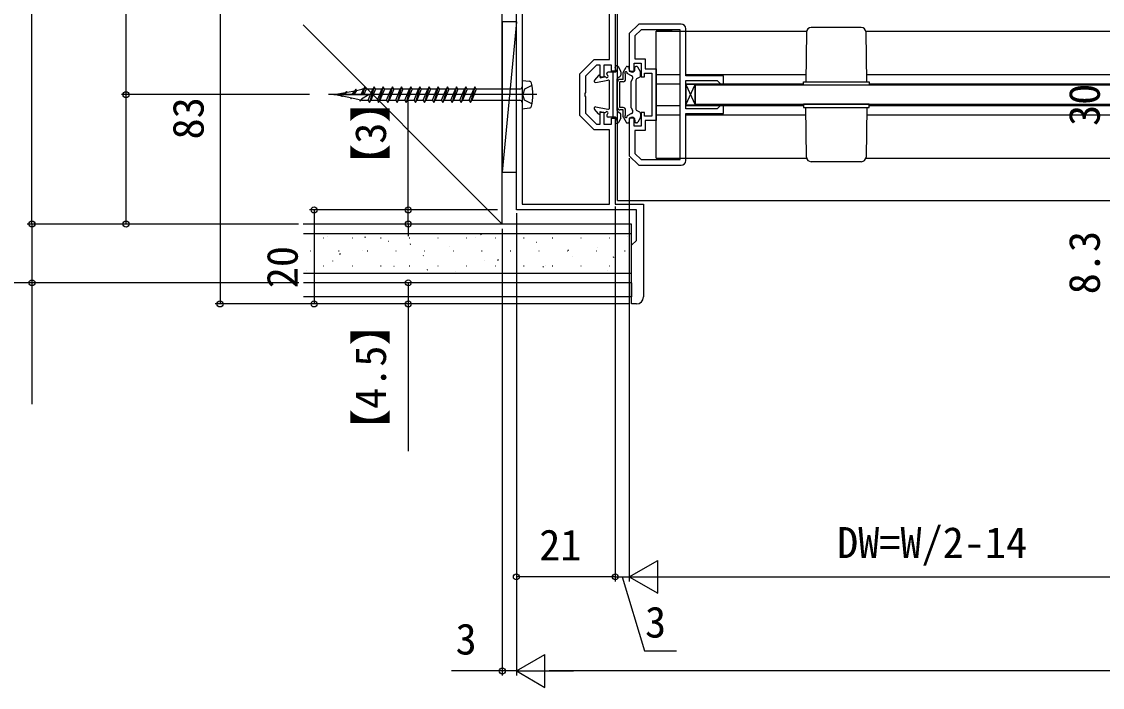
# Model space of a CAD drawing. Units: millimetres, scale not verified. Extents: x -525 to 525, y -808 to 806.
# Drawn here: x -33.2 to 196.6, y -192.7 to -51.1 of the extents above; entities that cross this region are included whole.
import ezdxf
from ezdxf.enums import TextEntityAlignment as Align

# ---------------------------------------------------------------- set-up
doc = ezdxf.new("R2010")
doc.units = ezdxf.units.MM
doc.header["$LTSCALE"] = 4
for name, color, linetype in [('0-3_YKK_11', 7, 'Continuous'), ('0-4_YKK_12', 2, 'Continuous'), ('0-5_YKK_13', 4, 'Continuous'), ('0-7_YKK_D', 6, 'Continuous'), ('0-9_YSS_K', 3, 'Continuous')]:
    doc.layers.add(name, color=color, linetype=linetype)
doc.styles.add('ＭＳ ゴシック', font='')
doc.styles.get('ＭＳ ゴシック').set_extended_font_data('MS Gothic')

msp = doc.modelspace()

# ---------------------------------------------------------------- linework, layer by layer
at = {"layer": '0-3_YKK_11'}
for points in [[(72.013, -91.17), (72.013, -31.17)], [(73.213, -32.37), (73.213, -89.97), (91.813, -89.97), (91.813, -74.12), (88.513, -74.12), (85.513, -71.12), (85.513, -62.22), (88.513, -59.22), (91.813, -59.22), (91.813, -43.67)], [(93.013, -43.37), (93.013, -61.67), (92.213, -61.67), (92.213, -60.42), (90.613, -60.42), (90.613, -62.92), (89.813, -62.92), (89.813, -60.42), (89.01, -60.42), (86.713, -62.717), (86.713, -66.212), (86.593, -66.395), (86.593, -66.945), (86.713, -67.128), (86.713, -70.623), (89.01, -72.92), (89.813, -72.92), (89.813, -70.42), (90.613, -70.42), (90.613, -72.92), (92.213, -72.92), (92.213, -71.67), (93.013, -71.67), (93.013, -89.97), (99.013, -89.97), (99.013, -109.67)], [(107.013, -51.67), (98.013, -51.67), (96.013, -53.67), (96.013, -61.67), (97.013, -61.67), (97.013, -59.97), (98.513, -59.97), (98.513, -62.87), (99.213, -62.87), (99.213, -62.07), (100.813, -62.07), (100.813, -66.67), (100.813, -71.27), (99.213, -71.27), (99.213, -70.47), (98.513, -70.47), (98.513, -73.37), (97.013, -73.37), (97.013, -71.67), (96.013, -71.67), (96.013, -79.67), (98.013, -81.67), (107.013, -81.67)], [(108.013, -80.67), (108.013, -70.67), (116.013, -70.67), (116.013, -68.97), (115.413, -68.97), (115.213, -69.17), (114.713, -69.67), (108.013, -69.67), (108.013, -63.67), (114.713, -63.67), (115.213, -64.17), (115.413, -64.37), (116.013, -64.37), (116.013, -62.67), (108.013, -62.67), (108.013, -52.67)], [(97.513, -111.17), (96.513, -111.17), (96.513, -98.67), (97.513, -97.67), (97.513, -91.17), (72.013, -91.17)]]:
    msp.add_lwpolyline(points, dxfattribs=at)
msp.add_lwpolyline([(106.813, -80.47), (106.813, -52.87), (98.51, -52.87), (97.213, -54.167), (97.213, -59.07), (99.413, -59.07), (99.413, -61.17), (101.713, -61.17), (101.713, -72.17), (99.413, -72.17), (99.413, -74.27), (97.213, -74.27), (97.213, -79.173), (98.51, -80.47)], close=True, dxfattribs=at)
for centre, radius, start, end in [((107.013, -52.67), 1, 0.00001, 89.99999), ((107.013, -80.67), 1, 270.00001, 359.99999), ((97.513, -109.67), 1.5, 270.00001, 359.99999)]:
    msp.add_arc(centre, radius, start, end, dxfattribs=at)
at = {"layer": '0-4_YKK_12'}
for p, q in [((93.512, -89.17), (93.512, -44.17)), ((101.713, -80.17), (101.713, -53.17)), ((105.113, -53.17), (101.713, -53.17)), ((101.713, -53.17), (133.728, -53.17)), ((146.297, -53.17), (246.313, -53.17)), ((101.713, -62.37), (106.813, -62.37)), ((108.013, -62.37), (133.513, -62.37)), ((146.513, -62.37), (240.013, -62.37)), ((101.713, -64.37), (106.813, -64.37)), ((108.013, -64.37), (133.013, -64.37)), ((147.013, -64.37), (240.013, -64.37)), ((101.713, -68.97), (106.813, -68.97)), ((101.713, -70.97), (106.813, -70.97)), ((108.013, -68.97), (133.013, -68.97)), ((108.013, -70.97), (133.513, -70.97)), ((146.513, -70.97), (240.013, -70.97)), ((147.013, -68.97), (238.013, -68.97)), ((240.013, -68.97), (150.513, -68.97)), ((101.713, -80.17), (133.728, -80.17)), ((146.297, -80.17), (246.313, -80.17)), ((93.512, -89.17), (360.513, -89.17))]:
    msp.add_line(p, q, dxfattribs=at)
at = {"layer": '0-5_YKK_13'}
for p, q in [((145.329, -52.42), (134.696, -52.42)), ((133.696, -53.402), (133.513, -63.92)), ((146.513, -63.92), (146.329, -53.402)), ((93.012, -61.87), (91.512, -61.87)), ((92.612, -71.47), (92.612, -61.87)), ((93.207, -61.625), (93.018, -60.816)), ((93.427, -60.57), (93.212, -60.57)), ((94.181, -61.707), (93.695, -60.736)), ((94.212, -61.841), (94.212, -62.504)), ((94.713, -63.42), (94.713, -61.95)), ((94.713, -63.42), (94.713, -61.95)), ((94.753, -61.8), (95.319, -60.82)), ((94.753, -61.8), (95.319, -60.82)), ((95.579, -60.67), (95.813, -60.67)), ((95.579, -60.67), (95.813, -60.67)), ((96.013, -61.27), (96.013, -60.87)), ((96.013, -61.27), (96.013, -60.87)), ((97.213, -61.27), (97.213, -60.87)), ((97.213, -61.27), (97.213, -60.87)), ((97.547, -60.67), (97.413, -60.67)), ((97.547, -60.67), (97.413, -60.67)), ((98.372, -61.8), (97.806, -60.82)), ((98.372, -61.8), (97.806, -60.82)), ((98.413, -62.669), (98.413, -61.95)), ((98.413, -62.669), (98.413, -61.95)), ((73.212, -63.67), (73.212, -69.67)), ((73.212, -63.67), (74.772, -63.834)), ((89.463, -62.587), (88.588, -63.571)), ((88.868, -64.065), (91.457, -63.575)), ((89.812, -62.72), (89.812, -63.12)), ((89.812, -63.12), (90.708, -62.896)), ((91.212, -62.251), (91.212, -62.17)), ((91.812, -69.47), (91.812, -63.87)), ((93.412, -70.004), (93.412, -63.336)), ((93.513, -69.42), (93.513, -63.92)), ((93.513, -69.42), (93.513, -63.92)), ((93.553, -63.082), (94.071, -62.758)), ((94.713, -63.42), (94.013, -63.42)), ((94.713, -63.42), (94.013, -63.42)), ((94.713, -63.92), (94.013, -63.92)), ((94.013, -69.42), (94.013, -63.92)), ((94.713, -63.92), (94.013, -63.92)), ((94.013, -69.42), (94.013, -63.92)), ((95.213, -63.42), (95.213, -62.299)), ((95.213, -63.42), (95.213, -62.299)), ((96.514, -62.694), (95.553, -62.139)), ((96.514, -62.694), (95.553, -62.139)), ((96.413, -63.87), (96.697, -63.377)), ((96.413, -63.87), (96.697, -63.377)), ((96.413, -69.47), (96.413, -63.87)), ((96.413, -69.47), (96.413, -63.87)), ((97.413, -63.593), (97.413, -69.747)), ((97.413, -63.593), (97.413, -69.747)), ((98.263, -62.929), (97.563, -63.333)), ((98.263, -62.929), (97.563, -63.333)), ((33.212, -66.67), (35.705, -66.231)), ((35.218, -66.67), (35.556, -66.399)), ((35.912, -65.995), (35.318, -66.67)), ((36.017, -66.176), (35.399, -66.67)), ((36.017, -66.176), (35.912, -65.995)), ((36.017, -66.176), (37.642, -65.889)), ((37.123, -66.67), (37.642, -65.889)), ((37.862, -65.508), (37.318, -66.67)), ((38.042, -65.818), (37.476, -66.67)), ((38.042, -65.818), (39.167, -65.5)), ((38.995, -66.67), (39.535, -65.5)), ((39.535, -65.5), (39.167, -65.5)), ((39.812, -65.02), (39.286, -66.67)), ((40.09, -65.5), (39.601, -66.67)), ((41.485, -65.5), (40.09, -65.5)), ((40.51, -67.84), (41.485, -65.5)), ((41.762, -65.02), (40.787, -68.32)), ((42.04, -65.5), (41.065, -67.84)), ((43.435, -65.5), (42.04, -65.5)), ((42.46, -67.84), (43.435, -65.5)), ((43.712, -65.02), (42.737, -68.32)), ((43.99, -65.5), (43.015, -67.84)), ((45.385, -65.5), (43.99, -65.5)), ((44.41, -67.84), (45.385, -65.5)), ((45.662, -65.02), (44.687, -68.32)), ((45.94, -65.5), (44.965, -67.84)), ((47.335, -65.5), (45.94, -65.5)), ((46.36, -67.84), (47.335, -65.5)), ((47.612, -65.02), (46.637, -68.32)), ((47.89, -65.5), (46.915, -67.84)), ((49.285, -65.5), (47.89, -65.5)), ((48.31, -67.84), (49.285, -65.5)), ((49.562, -65.02), (48.587, -68.32)), ((49.84, -65.5), (48.865, -67.84)), ((51.235, -65.5), (49.84, -65.5)), ((50.26, -67.84), (51.235, -65.5)), ((51.512, -65.02), (50.537, -68.32)), ((51.79, -65.5), (50.815, -67.84)), ((53.185, -65.5), (51.79, -65.5)), ((52.21, -67.84), (53.185, -65.5)), ((53.462, -65.02), (52.487, -68.32)), ((53.74, -65.5), (52.765, -67.84)), ((55.135, -65.5), (53.74, -65.5)), ((54.16, -67.84), (55.135, -65.5)), ((55.412, -65.02), (54.437, -68.32)), ((55.69, -65.5), (54.715, -67.84)), ((57.085, -65.5), (55.69, -65.5)), ((56.11, -67.84), (57.085, -65.5)), ((57.362, -65.02), (56.387, -68.32)), ((57.64, -65.5), (56.665, -67.84)), ((59.035, -65.5), (57.64, -65.5)), ((58.06, -67.84), (59.035, -65.5)), ((59.312, -65.02), (58.337, -68.32)), ((59.59, -65.5), (58.615, -67.84)), ((60.985, -65.5), (59.59, -65.5)), ((60.01, -67.84), (60.985, -65.5)), ((61.262, -65.02), (60.287, -68.32)), ((61.54, -65.5), (60.565, -67.84)), ((62.935, -65.5), (61.54, -65.5)), ((61.96, -67.84), (62.935, -65.5)), ((63.212, -65.02), (62.237, -68.32)), ((63.49, -65.5), (62.515, -67.84)), ((72.712, -65.5), (63.49, -65.5)), ((108.013, -68.821), (110.013, -64.519)), ((108.013, -64.519), (110.013, -68.821)), ((76.354, -66.67), (32.054, -66.67)), ((34.877, -66.997), (33.212, -66.67)), ((34.877, -66.997), (34.937, -67.101)), ((35.007, -67.023), (34.937, -67.101)), ((36.759, -67.367), (35.007, -67.023)), ((38.641, -67.737), (36.989, -67.412)), ((39.167, -67.84), (38.994, -67.806)), ((39.11, -67.595), (39.055, -67.7)), ((39.167, -67.84), (40.51, -67.84)), ((41.065, -67.84), (42.46, -67.84)), ((43.015, -67.84), (44.41, -67.84)), ((44.965, -67.84), (46.36, -67.84)), ((46.915, -67.84), (48.31, -67.84)), ((48.865, -67.84), (50.26, -67.84)), ((50.815, -67.84), (52.21, -67.84)), ((52.765, -67.84), (54.16, -67.84)), ((54.715, -67.84), (56.11, -67.84)), ((56.665, -67.84), (58.06, -67.84)), ((58.615, -67.84), (60.01, -67.84)), ((60.565, -67.84), (61.96, -67.84)), ((62.515, -67.84), (72.712, -67.84)), ((73.212, -69.67), (74.772, -69.506)), ((89.463, -70.753), (88.588, -69.77)), ((88.868, -69.275), (91.457, -69.765)), ((89.812, -70.22), (90.708, -70.444)), ((89.812, -70.62), (89.812, -70.22)), ((91.212, -71.09), (91.212, -71.17)), ((93.553, -70.258), (94.071, -70.582)), ((94.713, -69.42), (94.013, -69.42)), ((94.713, -69.42), (94.013, -69.42)), ((94.713, -69.92), (94.013, -69.92)), ((94.713, -69.92), (94.013, -69.92)), ((94.212, -71.499), (94.212, -70.836)), ((94.713, -71.39), (94.713, -69.92)), ((94.713, -71.39), (94.713, -69.92)), ((95.213, -71.041), (95.213, -69.92)), ((95.213, -71.041), (95.213, -69.92)), ((96.514, -70.646), (95.553, -71.201)), ((96.514, -70.646), (95.553, -71.201)), ((96.413, -69.47), (96.697, -69.963)), ((96.413, -69.47), (96.697, -69.963)), ((98.263, -70.411), (97.563, -70.007)), ((98.263, -70.411), (97.563, -70.007)), ((98.413, -70.671), (98.413, -71.39)), ((98.413, -70.671), (98.413, -71.39)), ((133.696, -79.937), (133.513, -69.42)), ((146.513, -69.42), (146.329, -79.937)), ((93.012, -71.47), (91.512, -71.47)), ((93.207, -71.716), (93.018, -72.525)), ((93.427, -72.77), (93.212, -72.77)), ((94.181, -71.634), (93.695, -72.604)), ((94.753, -71.54), (95.319, -72.52)), ((94.753, -71.54), (95.319, -72.52)), ((95.579, -72.67), (95.813, -72.67)), ((95.579, -72.67), (95.813, -72.67)), ((96.013, -72.07), (96.013, -72.47)), ((96.013, -72.07), (96.013, -72.47)), ((97.213, -72.07), (97.213, -72.47)), ((97.213, -72.07), (97.213, -72.47)), ((97.547, -72.67), (97.413, -72.67)), ((97.547, -72.67), (97.413, -72.67)), ((98.372, -71.54), (97.806, -72.52)), ((98.372, -71.54), (97.806, -72.52)), ((145.329, -80.92), (134.696, -80.92)), ((96.512, -106.67), (96.512, -109.67)), ((96.512, -109.67), (26.733, -109.67))]:
    msp.add_line(p, q, dxfattribs=at)
for points in [[(147.013, -64.67), (133.013, -64.67), (133.013, -63.92), (147.013, -63.92)], [(110.013, -64.519), (108.013, -64.519), (108.013, -68.821), (110.013, -68.821)], [(147.013, -68.67), (133.013, -68.67), (133.013, -69.42), (147.013, -69.42)]]:
    msp.add_lwpolyline(points, close=True, dxfattribs=at)
for points in [[(38.042, -65.818), (37.862, -65.508), (37.642, -65.889)], [(40.09, -65.5), (39.812, -65.02), (39.535, -65.5)], [(42.04, -65.5), (41.762, -65.02), (41.485, -65.5)], [(43.99, -65.5), (43.712, -65.02), (43.435, -65.5)], [(45.94, -65.5), (45.662, -65.02), (45.385, -65.5)], [(47.89, -65.5), (47.612, -65.02), (47.335, -65.5)], [(49.84, -65.5), (49.562, -65.02), (49.285, -65.5)], [(51.79, -65.5), (51.512, -65.02), (51.235, -65.5)], [(53.74, -65.5), (53.462, -65.02), (53.185, -65.5)], [(55.69, -65.5), (55.412, -65.02), (55.135, -65.5)], [(57.64, -65.5), (57.362, -65.02), (57.085, -65.5)], [(59.59, -65.5), (59.312, -65.02), (59.035, -65.5)], [(61.54, -65.5), (61.262, -65.02), (60.985, -65.5)], [(63.49, -65.5), (63.212, -65.02), (62.935, -65.5)], [(75.32, -64.72), (73.703, -65.527), (73.417, -66.672)], [(238.013, -64.67), (110.013, -64.67), (110.013, -68.67), (238.013, -68.67)], [(142.458, -68.67), (238.013, -68.67), (238.013, -64.67), (142.458, -64.67)], [(33.212, -66.67), (40.712, -66.67), (39.11, -67.595)], [(36.759, -67.367), (36.887, -67.589), (36.989, -67.412)], [(38.641, -67.737), (38.837, -68.076), (39.055, -67.7)], [(40.51, -67.84), (40.787, -68.32), (41.065, -67.84)], [(42.46, -67.84), (42.737, -68.32), (43.015, -67.84)], [(44.41, -67.84), (44.687, -68.32), (44.965, -67.84)], [(46.36, -67.84), (46.637, -68.32), (46.915, -67.84)], [(48.31, -67.84), (48.587, -68.32), (48.865, -67.84)], [(50.26, -67.84), (50.537, -68.32), (50.815, -67.84)], [(52.21, -67.84), (52.487, -68.32), (52.765, -67.84)], [(54.16, -67.84), (54.437, -68.32), (54.715, -67.84)], [(56.11, -67.84), (56.387, -68.32), (56.665, -67.84)], [(58.06, -67.84), (58.337, -68.32), (58.615, -67.84)], [(60.01, -67.84), (60.287, -68.32), (60.565, -67.84)], [(61.96, -67.84), (62.237, -68.32), (62.515, -67.84)], [(75.32, -68.623), (73.703, -67.817), (73.417, -66.672)]]:
    msp.add_lwpolyline(points, dxfattribs=at)
for centre, radius, start, end in [((134.696, -53.42), 1, 90, 179), ((145.329, -53.42), 1, 1, 90), ((91.512, -62.17), 0.3, 90, 180), ((93.212, -60.77), 0.2, 90, 193.18403), ((93.012, -61.67), 0.2, 270, 13.18403), ((93.427, -60.87), 0.3, 26.56505, 90), ((93.912, -61.841), 0.3, 360, 26.56505), ((95.013, -61.95), 0.3, 150, 180), ((95.013, -61.95), 0.3, 150, 180), ((95.313, -62.07), 0.25, 343.95468, 246.42182), ((95.313, -62.07), 0.25, 343.95468, 246.42182), ((95.579, -60.97), 0.3, 90, 150), ((95.579, -60.97), 0.3, 90, 150), ((95.813, -60.87), 0.2, 0, 90), ((95.813, -60.87), 0.2, 0, 90), ((96.613, -61.27), 0.6, 180, 0), ((96.613, -61.27), 0.6, 180, 0), ((97.413, -60.87), 0.2, 90, 180), ((97.413, -60.87), 0.2, 90, 180), ((97.547, -60.97), 0.3, 30, 90), ((97.547, -60.97), 0.3, 30, 90), ((98.113, -61.95), 0.3, 0, 30), ((98.113, -61.95), 0.3, 0, 30), ((74.72, -64.331), 0.5, 14.25208, 84), ((65.512, -66.67), 10, 345.74792, 14.25208), ((88.812, -63.77), 0.3, 138.35142, 280.70954), ((89.612, -62.72), 0.2, 360, 138.35142), ((90.781, -63.187), 0.3, 44.03624, 104.03624), ((91.212, -62.77), 0.3, 224.03624, 60), ((91.512, -62.251), 0.3, 180, 240), ((91.512, -63.87), 0.3, 360, 100.70954), ((93.712, -63.336), 0.3, 122.00538, 180), ((94.013, -63.92), 0.5, 90, 180), ((94.013, -63.92), 0.5, 90, 180), ((93.912, -62.504), 0.3, 302.00538, 360), ((94.713, -63.42), 0.5, 270, 0), ((94.713, -63.42), 0.5, 270, 0), ((96.264, -63.127), 0.5, 330, 60), ((96.264, -63.127), 0.5, 330, 60), ((97.713, -63.593), 0.3, 120, 180), ((97.713, -63.593), 0.3, 120, 180), ((98.113, -62.669), 0.3, 300, 0), ((98.113, -62.669), 0.3, 300, 0), ((72.712, -65), 0.5, 270, 0), ((72.712, -68.34), 0.5, 0, 90), ((74.72, -69.009), 0.5, 276, 345.74792), ((88.812, -69.57), 0.3, 79.29046, 221.64858), ((89.612, -70.62), 0.2, 221.64858, 0), ((90.781, -70.153), 0.3, 255.96376, 315.96376), ((91.212, -70.57), 0.3, 300, 135.96376), ((91.512, -71.09), 0.3, 120, 180), ((91.512, -71.17), 0.3, 180, 270), ((91.512, -69.47), 0.3, 259.29046, 0), ((93.712, -70.004), 0.3, 180, 237.99462), ((94.013, -69.42), 0.5, 180, 270), ((94.013, -69.42), 0.5, 180, 270), ((93.912, -70.836), 0.3, 0, 57.99462), ((94.713, -69.92), 0.5, 0, 90), ((94.713, -69.92), 0.5, 0, 90), ((95.313, -71.27), 0.25, 113.57818, 16.04532), ((95.313, -71.27), 0.25, 113.57818, 16.04532), ((96.264, -70.213), 0.5, 300, 30), ((96.264, -70.213), 0.5, 300, 30), ((97.713, -69.747), 0.3, 180, 240), ((97.713, -69.747), 0.3, 180, 240), ((98.113, -70.671), 0.3, 0, 60), ((98.113, -70.671), 0.3, 0, 60), ((93.012, -71.67), 0.2, 346.81597, 90), ((93.212, -72.57), 0.2, 166.81597, 270), ((93.427, -72.47), 0.3, 270, 333.43495), ((93.912, -71.499), 0.3, 333.43495, 0), ((95.013, -71.39), 0.3, 180, 210), ((95.013, -71.39), 0.3, 180, 210), ((95.579, -72.37), 0.3, 210, 270), ((95.579, -72.37), 0.3, 210, 270), ((95.813, -72.47), 0.2, 270, 0), ((95.813, -72.47), 0.2, 270, 0), ((96.613, -72.07), 0.6, 0, 180), ((96.613, -72.07), 0.6, 0, 180), ((97.413, -72.47), 0.2, 180, 270), ((97.413, -72.47), 0.2, 180, 270), ((97.547, -72.37), 0.3, 270, 330), ((97.547, -72.37), 0.3, 270, 330), ((98.113, -71.39), 0.3, 330, 0), ((98.113, -71.39), 0.3, 330, 0), ((134.696, -79.92), 1, 181, 270), ((145.329, -79.92), 1, 270, 359)]:
    msp.add_arc(centre, radius, start, end, dxfattribs=at)
at = {"layer": '0-7_YKK_D'}
for p, q in [((-30.987, -94.17), (-30.987, 10.83)), ((9.013, -28.17), (9.013, -111.17)), ((49.013, -91.17), (49.013, -66.553)), ((28.054, -66.67), (-11.96, -66.67)), ((96.012, -80.162), (96.012, -170.17)), ((96.012, -80.162), (96.012, -170.169)), ((68.012, -91.17), (28.013, -91.17)), ((29.013, -91.17), (29.013, -111.17)), ((68.012, -91.17), (48.013, -91.17)), ((49.013, -94.17), (49.013, -91.17)), ((72.013, -91.869), (72.013, -170.17)), ((72.013, -91.869), (72.013, -190.17)), ((72.013, -91.869), (72.013, -190.169)), ((93.013, -90.469), (93.013, -170.17)), ((93.013, -90.469), (93.013, -170.169)), ((25.693, -94.17), (-31.987, -94.17)), ((25.693, -94.17), (-31.96, -94.17)), ((22.733, -94.17), (-11.96, -94.17)), ((68.012, -94.17), (48.013, -94.17)), ((49.013, -94.17), (49.013, -96.72)), ((69.013, -95.169), (69.013, -190.169)), ((25.733, -106.671), (-51.96, -106.695)), ((25.733, -106.67), (-31.96, -106.67)), ((68.012, -106.67), (48.013, -106.67)), ((96.013, -111.17), (8.013, -111.17)), ((96.013, -111.17), (28.013, -111.17)), ((96.013, -111.17), (48.013, -111.17)), ((96.012, -169.17), (102.075, -165.67)), ((102.075, -172.67), (102.075, -165.67)), ((93.013, -169.17), (72.013, -169.17)), ((93.013, -169.169), (96.012, -169.169)), ((96.012, -169.17), (102.075, -172.67)), ((96.012, -169.17), (108.137, -169.17)), ((103.012, -169.17), (245.013, -169.17)), ((72.013, -189.17), (78.075, -185.67)), ((78.075, -192.67), (78.075, -185.67)), ((72.013, -189.17), (78.075, -192.67)), ((72.013, -189.17), (84.137, -189.17)), ((375.012, -189.17), (79.013, -189.17))]:
    msp.add_line(p, q, dxfattribs=at)
for points in [[(-10.96, -94.17), (-10.96, -66.67), (-10.96, -21.694)], [(-30.96, -94.17), (-30.96, -106.67), (-30.96, -132.47)], [(49.013, -106.67), (49.013, -111.17), (49.013, -142.442)], [(94.512, -169.169), (99.222, -184.869), (106.038, -184.869)], [(72.013, -189.169), (69.013, -189.169), (58.247, -189.169)]]:
    msp.add_lwpolyline(points, dxfattribs=at)
for centre in [(-10.96, -66.67), (29.013, -91.17), (49.013, -91.17), (-30.987, -94.17), (-30.96, -94.17), (-10.96, -94.17), (49.013, -94.17), (-30.96, -106.67), (49.013, -106.67), (9.013, -111.17), (29.013, -111.17), (49.013, -111.17), (72.013, -169.17), (93.013, -169.17), (93.013, -169.169), (69.013, -189.169)]:
    msp.add_circle(centre, 0.637, dxfattribs=at)
at = {"layer": '0-9_YSS_K'}
for p, q in [((69.012, -94.17), (69.012, 10.83)), ((69.012, -94.17), (69.012, 10.83)), ((26.693, -51.85), (69.012, -94.17)), ((26.693, -51.85), (69.012, -94.17)), ((72.012, -51.17), (69.012, -83.17)), ((69.012, -94.17), (26.693, -94.17)), ((96.512, -94.17), (26.693, -94.17)), ((96.512, -106.67), (96.512, -94.17)), ((26.733, -96.17), (96.512, -96.17)), ((64.399, -96.39), (64.566, -96.279)), ((30.994, -97.089), (31.094, -97.089)), ((31.769, -96.778), (31.788, -96.771)), ((37.074, -97.089), (37.174, -97.089)), ((39.81, -96.994), (39.976, -96.884)), ((43.154, -97.089), (43.254, -97.089)), ((44.787, -97.85), (44.806, -97.843)), ((49.234, -97.089), (49.334, -97.089)), ((49.415, -98.472), (49.582, -98.361)), ((55.314, -97.089), (55.414, -97.089)), ((61.394, -97.089), (61.494, -97.089)), ((63.292, -96.979), (63.311, -96.972)), ((67.474, -97.089), (67.574, -97.089)), ((73.554, -97.089), (73.654, -97.089)), ((76.311, -98.051), (76.33, -98.044)), ((79.634, -97.089), (79.734, -97.089)), ((85.714, -97.089), (85.814, -97.089)), ((91.794, -97.089), (91.894, -97.089)), ((95.569, -96.913), (95.588, -96.906)), ((28.144, -99.839), (28.244, -99.839)), ((34.224, -99.839), (34.324, -99.839)), ((34.431, -100.554), (34.598, -100.444)), ((39.207, -99.826), (39.226, -99.819)), ((40.304, -99.839), (40.404, -99.839)), ((46.384, -99.839), (46.484, -99.839)), ((52.226, -100.898), (52.244, -100.891)), ((52.464, -99.839), (52.564, -99.839)), ((57.806, -98.922), (57.825, -98.915)), ((58.544, -99.839), (58.644, -99.839)), ((64.624, -99.839), (64.724, -99.839)), ((70.704, -99.839), (70.804, -99.839)), ((70.824, -99.993), (70.843, -99.987)), ((76.784, -99.839), (76.884, -99.839)), ((82.864, -99.839), (82.964, -99.839)), ((82.992, -99.754), (83.159, -99.644)), ((83.843, -101.065), (83.862, -101.059)), ((88.944, -99.839), (89.044, -99.839)), ((89.329, -99.123), (89.348, -99.116)), ((95.024, -99.839), (95.124, -99.839)), ((30.994, -103.069), (31.094, -103.069)), ((32.967, -102.036), (32.986, -102.029)), ((37.074, -103.069), (37.174, -103.069)), ((43.154, -103.069), (43.254, -103.069)), ((45.985, -103.108), (46.004, -103.101)), ((49.234, -103.069), (49.334, -103.069)), ((55.314, -103.069), (55.414, -103.069)), ((61.394, -103.069), (61.494, -103.069)), ((65.244, -101.97), (65.263, -101.963)), ((67.474, -103.069), (67.574, -103.069)), ((68.009, -101.836), (68.175, -101.726)), ((73.554, -103.069), (73.654, -103.069)), ((77.614, -103.314), (77.781, -103.204)), ((78.263, -103.041), (78.281, -103.035)), ((79.634, -103.069), (79.734, -103.069)), ((85.714, -103.069), (85.814, -103.069)), ((91.794, -103.069), (91.894, -103.069)), ((92.598, -101.232), (92.765, -101.122)), ((96.512, -104.67), (26.733, -104.67)), ((27.481, -103.979), (27.499, -103.972)), ((53.025, -103.918), (53.191, -103.808)), ((59.004, -104.179), (59.023, -104.173)), ((91.281, -104.113), (91.3, -104.107)), ((96.512, -106.67), (26.733, -106.67))]:
    msp.add_line(p, q, dxfattribs=at)
msp.add_lwpolyline([(72.012, -83.17), (72.012, -51.17), (69.012, -51.17), (69.012, -83.17)], close=True, dxfattribs=at)

# ---------------------------------------------------------------- texts
at = {"layer": '0-7_YKK_D', "style": 'ＭＳ ゴシック'}
for s, p in [('30', (198.012, -73.318)), ('83', (7.513, -76.19)), ('【3】', (46.285, -86.104)), ('8.3', (198.012, -109.105)), ('20', (27.513, -107.818)), ('【4.5】', (46.285, -142.476))]:
    msp.add_text(s, height=6.598, rotation=90, dxfattribs=at).set_placement(p, align=Align.BOTTOM_LEFT)
for s, p in [('DW=W/2-14', (140.186, -167.161)), ('21', (76.862, -167.67)), ('3', (99.358, -184.069)), ('3', (59.082, -187.669))]:
    msp.add_text(s, height=6.598, dxfattribs=at).set_placement(p, align=Align.BOTTOM_LEFT)

doc.saveas('drawing.dxf')
